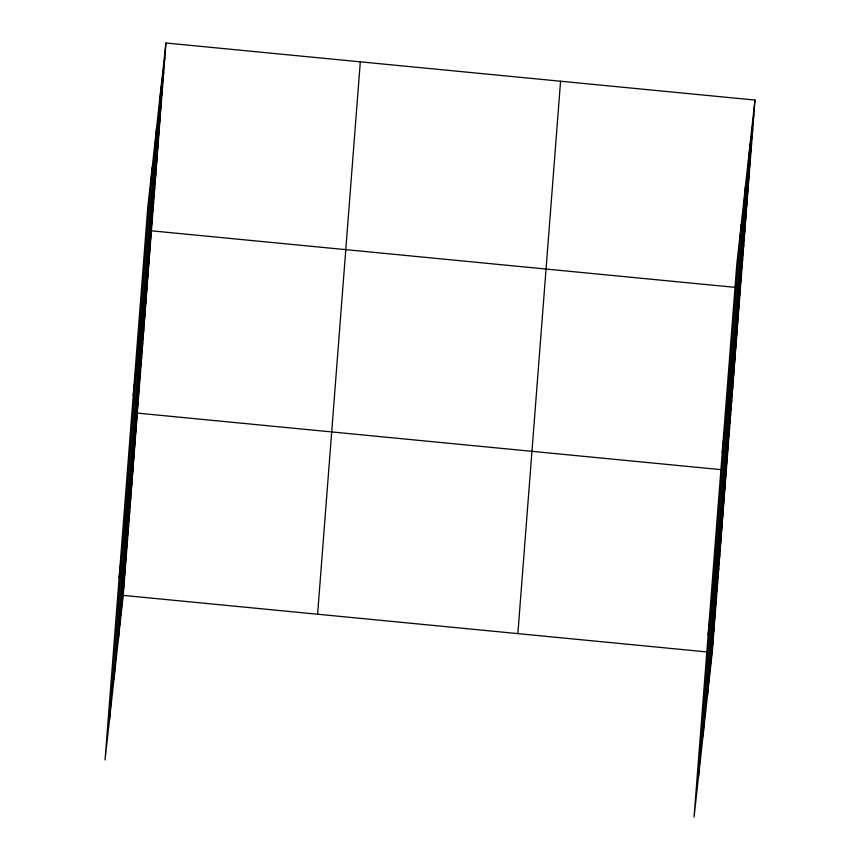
<?xml version="1.0" encoding="UTF-8"?>
<svg xmlns="http://www.w3.org/2000/svg" width="860" height="860" viewBox="0 0 860 860"><rect width="100%" height="100%" fill="white"/><g stroke="black" fill="none" stroke-linecap="round" stroke-linejoin="round"><path stroke-width="1.29" d="M109.456 720.078L152.166 167.689M113.993 679.002L156.703 126.614M118.39 639.13L161.11 86.742M165.937 43L147.769 207.55L105.049 759.939L123.216 595.389L165.937 43L754.951 100.061L712.23 652.45L694.063 817L736.784 264.611L754.951 100.061M317.598 614.223L360.308 61.834M517.86 633.616L560.57 81.227M698.471 777.139L741.18 224.75M702.996 736.063L745.717 183.674M707.404 696.192L750.113 143.814M159.992 101.19L164.819 57.448M158.874 115.638L163.701 71.896M157.756 130.086L162.583 86.344M156.638 144.534L161.465 100.792M155.52 158.982L160.347 115.24M154.402 173.43L159.229 129.677M153.284 187.878L158.111 144.125M152.166 202.326L156.993 158.573M151.048 216.774L155.886 173.021M149.93 231.222L154.768 187.469M148.812 245.659L153.65 201.917M147.694 260.107L152.532 216.365M133.246 395.363L151.414 230.813L735.343 287.38M145.501 288.584L150.328 244.831M144.416 302.602L149.242 258.86M143.33 316.62L148.156 272.878M142.244 330.648L147.071 286.896M141.158 344.666L145.985 300.925M140.073 358.695L144.91 314.943M138.987 372.713L143.824 328.971M137.912 386.731L142.738 342.989M136.826 400.76L141.653 357.007M135.74 414.778L140.567 371.036M134.655 428.807L139.481 385.054M133.569 442.825L138.395 399.083M119.153 577.651L137.32 413.101L721.25 469.667M131.397 470.871L136.235 427.119M130.322 484.889L135.149 441.148M129.237 498.908L134.063 455.166M128.151 512.936L132.977 469.184M127.065 526.954L131.892 483.212M125.979 540.983L130.806 497.231M124.894 555.001L129.731 511.259M123.808 569.019L128.645 525.277M122.733 583.048L127.559 539.295M121.647 597.066L126.474 553.324M120.561 611.095L125.388 567.342M119.475 625.112L124.302 581.371M748.995 158.251L753.833 114.509M747.878 172.699L752.715 128.957M746.77 187.147L751.597 143.405M745.652 201.595L750.479 157.853M744.534 216.043L749.361 172.301M743.416 230.491L748.243 186.749M742.298 244.939L747.125 201.186M741.18 259.387L746.007 215.634M740.062 273.835L744.889 230.082M738.944 288.283L743.771 244.53M737.826 302.731L742.653 258.978M736.708 317.168L741.546 273.426M722.26 452.425L740.428 287.874L737.88 287.627M734.505 345.645L739.342 301.892M733.429 359.663L738.256 315.921M732.344 373.691L737.17 329.939M731.258 387.709L736.085 343.968M730.172 401.727L734.999 357.986M729.087 415.756L733.913 372.004M728.001 429.774L732.838 386.033M726.915 443.792L731.753 400.05M725.84 457.821L730.667 414.068M724.754 471.839L729.581 428.097M723.668 485.868L728.495 442.115M722.583 499.886L727.409 456.144M708.156 634.712L726.324 470.162M720.411 527.933L725.238 484.18M719.325 541.95L724.163 498.209M718.24 555.979L723.077 512.227M717.165 569.997L721.991 526.255M716.079 584.015L720.906 540.274M714.993 598.044L719.82 554.291M713.908 612.062L718.734 568.32M712.822 626.091L717.649 582.338M711.736 640.109L716.573 596.356M710.65 654.127L715.488 610.385M709.575 668.155L714.402 624.403M708.489 682.173L713.316 638.432M123.216 595.389L707.146 651.955"/></g></svg>
